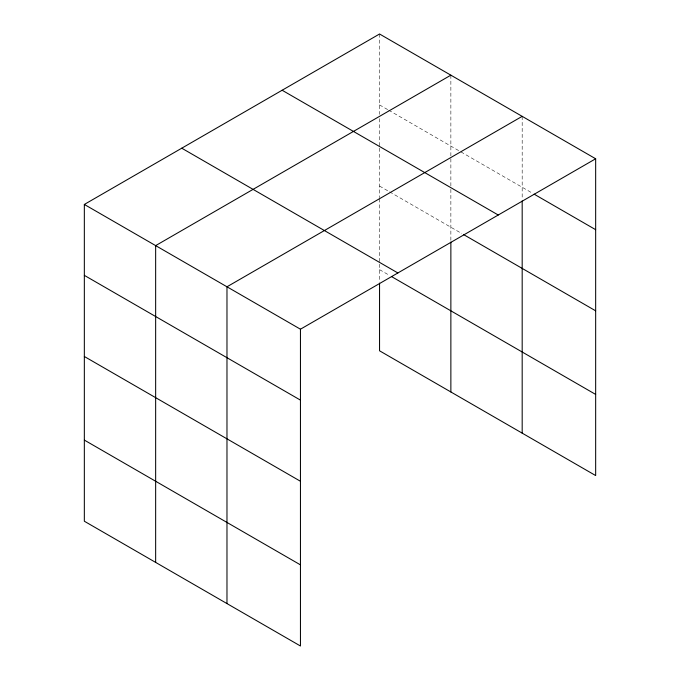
<?xml version="1.0" encoding="UTF-8"?>
<svg xmlns="http://www.w3.org/2000/svg" width="680" height="680" viewBox="0 0 680 680"><rect width="100%" height="100%" fill="white"/><g stroke="black" fill="none" stroke-linecap="round" stroke-linejoin="round"><path stroke-width="0.51" stroke-dasharray="3.4 2.55" d="M379.55 104.916L387.778 109.667M388.697 110.194L460.012 151.368M460.921 151.895L532.287 193.094M379.55 186.056L388.697 191.335M389.606 191.862L461.839 233.563M379.55 269.654L389.606 275.459M522.181 116.348L522.181 198.857M450.865 75.174L450.865 157.683M450.865 158.737L450.865 188.241M450.865 189.295L450.865 240.983M379.55 34L379.55 114.401M379.55 118.618L379.55 147.067M379.55 148.121L379.55 197.693M379.55 198.756L379.55 282.302"/><path stroke-width="1.02" d="M595.663 158.772L379.55 34L84.337 204.442L84.337 521.229L300.45 646L300.45 329.205L595.663 158.772L595.663 475.558L379.55 350.795L379.55 283.348M450.865 75.174L155.652 245.616L155.652 562.402M522.181 116.348L226.975 286.79L226.975 603.577M534.123 194.157L595.663 229.687M282.132 90.245L498.244 215.016M463.666 234.617L595.663 310.828M181.756 148.197L397.868 272.96M391.433 276.514L595.663 394.425M84.337 204.442L300.45 329.205M84.337 275.357L300.45 400.12M84.337 356.49L300.45 481.262M84.337 440.087L300.45 564.859M522.181 200.965L522.181 433.143M450.865 242.046L450.865 391.969"/></g></svg>
